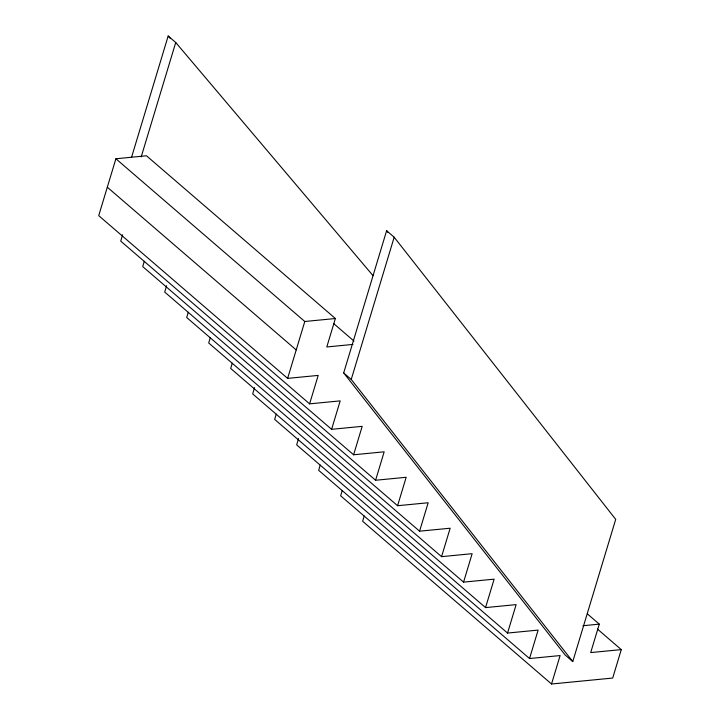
<?xml version="1.0" encoding="UTF-8"?>
<svg xmlns="http://www.w3.org/2000/svg" width="720" height="720" viewBox="0 0 720 720"><rect width="100%" height="100%" fill="white"/><g stroke="black" fill="none" stroke-linecap="round" stroke-linejoin="round"><path stroke-width="1.08" d="M352.998 344.412L326.79 346.968L335.376 318.519L146.475 155.781L115.893 158.76L98.721 215.64L287.622 378.378L318.195 375.408L309.609 403.848L340.191 400.878L331.605 429.318L362.187 426.339L353.601 454.788L384.174 451.809L375.588 480.258L406.17 477.279L397.584 505.719L428.166 502.749L419.571 531.189L450.153 528.219L441.567 556.659L472.149 553.68L463.563 582.129L494.136 579.15L485.55 607.599L516.132 604.62L507.546 633.06L538.128 630.09L529.542 658.53L560.115 655.56L551.529 684L612.693 678.051L621.279 649.611L597.456 629.082M131.697 156.825L168.174 36L175.734 42.507L373.014 275.643M141.183 156.924L175.734 42.507M122.625 234.792L120.717 241.11L309.609 403.848M144.297 261.315L142.704 266.58L331.605 429.318M166.608 285.723L164.7 292.05L353.601 454.788M188.28 312.246L186.696 317.52L375.588 480.258M210.276 337.716L208.683 342.981L397.584 505.719M232.272 363.186L230.679 368.451L419.571 531.189M254.583 387.603L252.675 393.921L441.567 556.659M276.255 414.126L274.662 419.391L463.563 582.129M287.622 378.378L304.794 321.498L115.893 158.76M298.566 438.534L296.658 444.861L485.55 607.599M343.683 372.924L386.622 230.715L394.173 237.222L615.708 519.363L572.769 661.572L565.218 655.065L343.683 372.924L351.234 379.44L572.769 661.572M320.238 465.057L318.645 470.322L507.546 633.06M351.234 379.44L394.173 237.222M342.234 490.527L340.641 495.792L529.542 658.53M364.221 515.997L362.637 521.262L551.529 684M587.376 613.881L599.283 624.141L590.697 652.581L621.279 649.611M304.794 321.498L335.376 318.519M582.903 625.734L599.283 624.141M333.54 323.46L353.961 341.055M107.307 187.2L296.208 349.938M168.174 36L170.352 38.574M386.622 230.715L388.008 232.488"/></g></svg>
